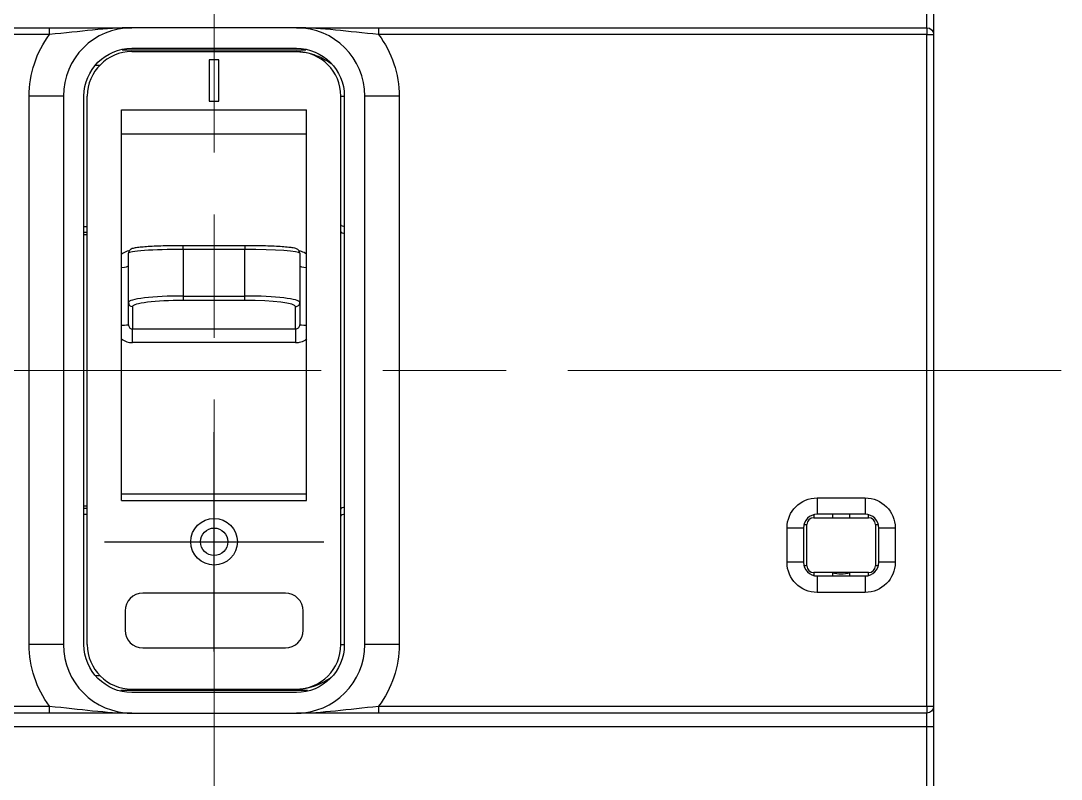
# Model space of a CAD drawing. Header units: millimetres. Extents: x 53 to 177, y 0 to 185.
# Drawn here: x 101.2 to 177.1, y 62.3 to 117.6 of the extents above; entities that cross this region are included whole.
import ezdxf

# ---------------------------------------------------------------- set-up
doc = ezdxf.new("R2010")
doc.units = ezdxf.units.MM
doc.linetypes.add('AM_ISO08W050', pattern=[18, 12, -1.5, 3, -1.5])
doc.linetypes.add('CENTER', pattern=[50.8, 31.75, -6.35, 6.35, -6.35])
doc.layers.add('1', color=2, linetype='Continuous')
doc.layers.add('AM_07_중심선', color=1, linetype='AM_ISO08W050', lineweight=18)

# ---------------------------------------------------------------- blocks, each defined once
blk = doc.blocks.new('250')
at = {"layer": '1', "color": 7, "linetype": 'Continuous'}
for p, q in [((30299.351, 2675.503), (30299.351, 2676.503)), ((30299.851, 2676.503), (30299.851, 2675.003)), ((30195.351, 2675.503), (30235.351, 2675.503)), ((30235.351, 2675.003), (30235.351, 2675.503)), ((30253.351, 2675.503), (30241.351, 2675.503)), ((30259.351, 2675.503), (30259.351, 2675.003)), ((30259.351, 2675.503), (30299.351, 2675.503)), ((30299.351, 2675.503), (30299.351, 2675.003)), ((30235.351, 2675.003), (30195.351, 2675.003)), ((30299.351, 2675.003), (30259.351, 2675.003)), ((30299.351, 2675.003), (30299.851, 2675.003)), ((30299.351, 2626.003), (30299.351, 2675.003)), ((30299.851, 2675.003), (30299.851, 2626.003)), ((30240.649, 2673.881), (30254.054, 2673.881)), ((30241.351, 2674.003), (30253.351, 2674.003)), ((30241.351, 2673.753), (30253.351, 2673.753)), ((30247.001, 2673.153), (30247.001, 2670.153)), ((30247.701, 2673.153), (30247.001, 2673.153)), ((30247.701, 2670.153), (30247.701, 2673.153)), ((30239.006, 2672.753), (30238.679, 2672.753)), ((30236.351, 2670.503), (30233.851, 2670.503)), ((30233.851, 2630.503), (30233.851, 2670.503)), ((30236.351, 2670.503), (30236.351, 2630.503)), ((30237.851, 2630.503), (30237.851, 2670.503)), ((30238.101, 2630.503), (30238.101, 2670.503)), ((30256.601, 2630.503), (30256.601, 2670.503)), ((30256.601, 2670.503), (30256.851, 2670.503)), ((30256.851, 2670.503), (30256.851, 2630.503)), ((30258.351, 2630.503), (30258.351, 2670.503)), ((30260.851, 2670.503), (30258.351, 2670.503)), ((30260.851, 2670.503), (30260.851, 2630.503)), ((30247.001, 2670.153), (30247.701, 2670.153)), ((30240.601, 2641.003), (30240.601, 2669.503)), ((30240.601, 2669.503), (30254.101, 2669.503)), ((30254.101, 2641.003), (30254.101, 2669.503)), ((30240.601, 2667.753), (30254.101, 2667.753)), ((30237.851, 2661.003), (30238.101, 2661.003)), ((30237.851, 2660.591), (30238.101, 2660.591)), ((30238.101, 2660.379), (30237.851, 2660.379)), ((30249.601, 2659.598), (30245.101, 2659.598)), ((30245.101, 2659.326), (30245.101, 2659.598)), ((30249.601, 2659.326), (30245.101, 2659.326)), ((30245.101, 2659.326), (30245.101, 2655.926)), ((30249.601, 2659.598), (30249.601, 2659.326)), ((30249.601, 2655.926), (30249.601, 2659.326)), ((30241.101, 2655.456), (30241.101, 2659.049)), ((30253.601, 2659.049), (30253.601, 2655.456)), ((30241.101, 2653.836), (30241.101, 2655.456)), ((30245.101, 2655.926), (30249.601, 2655.926)), ((30245.101, 2655.926), (30245.101, 2655.6)), ((30249.601, 2655.6), (30245.101, 2655.6)), ((30249.601, 2655.6), (30249.601, 2655.926)), ((30253.601, 2655.456), (30253.601, 2653.836)), ((30241.401, 2655.158), (30241.401, 2653.523)), ((30253.301, 2653.523), (30253.301, 2655.158)), ((30241.401, 2653.523), (30253.301, 2653.523)), ((30241.401, 2652.524), (30241.401, 2653.523)), ((30253.301, 2653.523), (30253.301, 2652.524)), ((30253.301, 2652.524), (30241.401, 2652.524)), ((30240.601, 2641.503), (30254.101, 2641.503)), ((30240.601, 2641.003), (30254.101, 2641.003)), ((30291.351, 2641.203), (30294.851, 2641.203)), ((30291.351, 2641.203), (30291.351, 2640.003)), ((30294.851, 2641.203), (30294.851, 2640.003)), ((30237.851, 2640.627), (30238.101, 2640.627)), ((30238.101, 2640.415), (30237.851, 2640.415)), ((30237.851, 2640.003), (30238.101, 2640.003)), ((30291.101, 2639.971), (30291.101, 2639.753)), ((30291.101, 2639.753), (30295.101, 2639.753)), ((30294.851, 2640.003), (30291.351, 2640.003)), ((30292.469, 2640.003), (30292.469, 2639.753)), ((30293.734, 2639.753), (30293.734, 2640.003)), ((30295.101, 2639.753), (30295.101, 2639.971)), ((30290.351, 2639.003), (30289.151, 2639.003)), ((30289.151, 2636.503), (30289.151, 2639.003)), ((30290.351, 2639.003), (30290.351, 2636.503)), ((30290.383, 2639.253), (30290.601, 2639.253)), ((30290.601, 2636.253), (30290.601, 2639.253)), ((30295.601, 2639.253), (30295.601, 2636.253)), ((30295.601, 2639.253), (30295.819, 2639.253)), ((30295.851, 2636.503), (30295.851, 2639.003)), ((30297.051, 2639.003), (30295.851, 2639.003)), ((30297.051, 2639.003), (30297.051, 2636.503)), ((30290.351, 2636.503), (30289.151, 2636.503)), ((30297.051, 2636.503), (30295.851, 2636.503)), ((30290.601, 2636.253), (30290.383, 2636.253)), ((30295.101, 2635.753), (30291.101, 2635.753)), ((30291.101, 2635.753), (30291.101, 2635.535)), ((30292.469, 2635.751), (30292.469, 2635.503)), ((30293.734, 2635.503), (30293.734, 2635.751)), ((30295.101, 2635.535), (30295.101, 2635.753)), ((30295.819, 2636.253), (30295.601, 2636.253)), ((30291.351, 2635.503), (30291.351, 2634.303)), ((30291.351, 2635.503), (30294.851, 2635.503)), ((30294.851, 2635.503), (30294.851, 2634.303)), ((30252.551, 2634.253), (30242.151, 2634.253)), ((30294.851, 2634.303), (30291.351, 2634.303)), ((30240.851, 2632.953), (30240.851, 2631.553)), ((30253.851, 2631.553), (30253.851, 2632.953)), ((30236.351, 2630.503), (30233.851, 2630.503)), ((30256.601, 2630.503), (30256.851, 2630.503)), ((30260.851, 2630.503), (30258.351, 2630.503)), ((30242.151, 2630.253), (30252.551, 2630.253)), ((30238.679, 2628.253), (30239.006, 2628.253)), ((30241.351, 2627.253), (30253.351, 2627.253)), ((30254.166, 2627.155), (30240.536, 2627.155)), ((30253.351, 2627.003), (30241.351, 2627.003)), ((30195.351, 2626.003), (30235.351, 2626.003)), ((30235.351, 2625.503), (30235.351, 2626.003)), ((30259.351, 2626.003), (30259.351, 2625.503)), ((30259.351, 2626.003), (30299.351, 2626.003)), ((30299.351, 2626.003), (30299.851, 2626.003)), ((30299.351, 2626.003), (30299.351, 2625.503)), ((30299.851, 2626.003), (30299.851, 2624.503)), ((30235.351, 2625.503), (30195.351, 2625.503)), ((30241.351, 2625.503), (30253.351, 2625.503)), ((30299.351, 2625.503), (30259.351, 2625.503)), ((30299.351, 2624.503), (30299.351, 2625.503)), ((30299.351, 2624.503), (30195.351, 2624.503)), ((30299.851, 2624.503), (30299.351, 2624.503)), ((30299.351, 2604.503), (30299.351, 2624.503)), ((30299.851, 2624.503), (30299.851, 2604.503))]:
    blk.add_line(p, q, dxfattribs=at)
at = {"layer": '1', "color": 7, "linetype": 'CENTER'}
for p, q in [((30247.351, 2630.003), (30247.351, 2646.003)), ((30239.351, 2638.003), (30255.351, 2638.003))]:
    blk.add_line(p, q, dxfattribs=at)
at = {"layer": '1', "color": 7, "linetype": 'Continuous'}
for radius in [1.7, 1]:
    blk.add_circle((30247.351, 2638.003), radius, dxfattribs=at)
for centre, radius, start, end in [((30241.351, 2670.503), 5, 90, 180), ((30253.351, 2670.503), 5, 0, 90), ((30241.351, 2670.503), 3.25, 90, 180), ((30253.351, 2670.503), 3.25, 0, 90), ((30291.351, 2639.003), 1, 90, 180), ((30291.101, 2639.253), 0.5, 90, 180), ((30294.851, 2639.003), 1, 0, 90), ((30295.101, 2639.253), 0.5, 0, 90), ((30291.351, 2636.503), 1, 180, 270), ((30294.851, 2636.503), 1, 270, 0), ((30291.101, 2636.253), 0.5, 180, 270), ((30293.101, 2637.753), 2.1, 252.47233, 287.53015), ((30295.101, 2636.253), 0.5, 270, 0), ((30242.151, 2632.953), 1.3, 90, 180), ((30252.551, 2632.953), 1.3, 0, 90), ((30242.151, 2631.553), 1.3, 180, 270), ((30252.551, 2631.553), 1.3, 270, 0), ((30241.351, 2630.503), 5, 180, 270), ((30241.351, 2630.503), 3.25, 180, 270), ((30253.351, 2630.503), 5, 270, 0), ((30253.351, 2630.503), 3.25, 270, 0)]:
    blk.add_arc(centre, radius, start, end, dxfattribs=at)
at = {"layer": '1', "color": 7, "linetype": 'Continuous', "extrusion": (0, 0, -1)}
for centre, radius, start, end in [((-30299.351, 2675.003), 0.5, 90, 180), ((-30241.351, 2670.503), 7.5, 0, 36.8699), ((-30253.351, 2670.503), 7.5, 143.1301, 180), ((-30241.351, 2670.503), 3.5, 0, 90), ((-30253.351, 2670.503), 3.5, 90, 180), ((-30291.351, 2639.003), 2.2, 0, 90), ((-30294.851, 2639.003), 2.2, 90, 180), ((-30291.351, 2636.503), 2.2, 270, 0), ((-30294.851, 2636.503), 2.2, 180, 270), ((-30241.351, 2630.503), 7.5, 323.1301, 0), ((-30241.351, 2630.503), 3.5, 270, 0), ((-30253.351, 2630.503), 3.5, 180, 270), ((-30253.351, 2630.503), 7.5, 180, 216.8699), ((-30299.351, 2626.003), 0.5, 180, 270)]:
    blk.add_arc(centre, radius, start, end, dxfattribs=at)
at = {"layer": '1', "color": 7, "linetype": 'Continuous'}
for centre, major_axis, ratio, start_param, end_param in [((30256.901, 2661.127), (0.3, 0), 0.414214, 3.141593, 4.712389), ((30256.901, 2660.627), (0.3, 0), 0.414214, 3.141593, 4.712389), ((30245.101, 2659.049), (4, 0), 0.069265, 1.570796, 3.141593), ((30249.601, 2659.049), (4, 0), 0.069265, 0, 1.570796), ((30240.101, 2658.136), (-1, 0), 0.147678, 2.094412, 3.141593), ((30254.601, 2658.136), (-1, 0), 0.147678, 0, 1.047181), ((30245.101, 2655.456), (4, 0), 0.117497, 1.570796, 3.141593), ((30241.401, 2655.456), (-0.3, 0), 0.992845, 0, 1.570796), ((30245.101, 2655.158), (3.7, 0), 0.119452, 1.570796, 3.141593), ((30249.601, 2655.456), (4, 0), 0.117497, 0, 1.570796), ((30249.601, 2655.158), (3.7, 0), 0.119452, 0, 1.570796), ((30253.301, 2655.456), (-0.3, 0), 0.992845, 1.570796, 3.141593), ((30240.101, 2653.836), (-1, 0), 0.038804, 2.094411, 3.141593), ((30254.601, 2653.836), (-1, 0), 0.038804, 0, 1.047181), ((30256.901, 2640.379), (0.3, 0), 0.414214, 1.570796, 3.141593), ((30256.901, 2639.879), (0.3, 0), 0.414214, 1.570796, 3.141593)]:
    blk.add_ellipse(centre, major_axis=major_axis, ratio=ratio, start_param=start_param, end_param=end_param, dxfattribs=at)
for points, knots in [([(30241.351, 2675.503), (30240.414, 2675.503), (30239.474, 2675.43), (30237.507, 2675.226), (30236.456, 2675.102), (30235.351, 2675.003)], [0, 0, 0, 0, 0.5, 0.5, 1, 1, 1, 1]), ([(30235.351, 2675.503), (30236.504, 2675.503), (30237.603, 2675.503), (30239.574, 2675.503), (30240.468, 2675.503), (30241.351, 2675.503)], [0, 0, 0, 0, 0.5, 0.5, 1, 1, 1, 1]), ([(30259.351, 2675.003), (30258.246, 2675.102), (30257.196, 2675.226), (30255.228, 2675.43), (30254.288, 2675.503), (30253.351, 2675.503)], [0, 0, 0, 0, 0.5, 0.5, 1, 1, 1, 1]), ([(30253.351, 2675.503), (30254.234, 2675.503), (30255.128, 2675.503), (30257.099, 2675.503), (30258.198, 2675.503), (30259.351, 2675.503)], [0, 0, 0, 0, 0.5, 0.5, 1, 1, 1, 1]), ([(30253.351, 2673.753), (30253.355, 2673.753), (30253.359, 2673.753), (30253.674, 2673.752), (30253.988, 2673.713), (30254.29, 2673.638), (30254.736, 2673.528), (30255.166, 2673.338), (30255.675, 2673.035), (30255.787, 2672.964), (30255.897, 2672.89)], [0, 0, 0, 0, 0.004206, 0.004206, 0.347146, 0.347146, 0.347146, 0.855714, 0.855714, 1, 1, 1, 1]), ([(30241.157, 2659.222), (30241.145, 2659.22), (30241.133, 2659.218), (30240.98, 2659.185), (30240.841, 2659.131), (30240.672, 2659.03), (30240.63, 2659.001), (30240.589, 2658.97)], [0, 0, 0, 0, 0.056318, 0.056318, 0.753269, 0.753269, 1, 1, 1, 1]), ([(30245.101, 2659.598), (30244.971, 2659.598), (30244.596, 2659.597), (30243.979, 2659.588), (30243.291, 2659.568), (30242.673, 2659.54), (30242.147, 2659.503), (30241.732, 2659.459), (30241.471, 2659.413), (30241.328, 2659.369), (30241.206, 2659.299), (30241.117, 2659.178), (30241.103, 2659.09), (30241.101, 2659.049)], [0, 0, 0, 0, 0.064722, 0.188301, 0.312094, 0.436067, 0.560423, 0.685651, 0.813406, 0.896995, 0.94218, 0.97542, 1, 1, 1, 1]), ([(30253.601, 2659.049), (30253.596, 2659.109), (30253.575, 2659.201), (30253.491, 2659.297), (30253.405, 2659.353), (30253.297, 2659.395), (30253.123, 2659.435), (30252.807, 2659.479), (30252.339, 2659.52), (30251.759, 2659.554), (30251.102, 2659.579), (30250.401, 2659.594), (30249.891, 2659.598), (30249.629, 2659.598), (30249.601, 2659.598)], [0, 0, 0, 0, 0.034652, 0.062767, 0.094764, 0.14845, 0.242864, 0.365411, 0.495082, 0.620613, 0.744986, 0.868928, 0.986177, 1, 1, 1, 1]), ([(30254.101, 2658.979), (30253.99, 2659.063), (30253.862, 2659.13), (30253.676, 2659.193), (30253.621, 2659.207), (30253.565, 2659.218)], [0, 0, 0, 0, 0.712114, 0.712114, 1, 1, 1, 1]), ([(30241.101, 2653.836), (30241.101, 2653.812), (30241.104, 2653.789), (30241.116, 2653.732), (30241.13, 2653.699), (30241.165, 2653.64), (30241.188, 2653.613), (30241.24, 2653.57), (30241.27, 2653.552), (30241.334, 2653.529), (30241.368, 2653.523), (30241.401, 2653.523)], [0, 0, 0, 0, 0.146435, 0.146435, 0.366706, 0.366706, 0.58308, 0.58308, 0.793609, 0.793609, 1, 1, 1, 1]), ([(30253.301, 2653.523), (30253.323, 2653.523), (30253.345, 2653.525), (30253.399, 2653.538), (30253.431, 2653.552), (30253.488, 2653.589), (30253.514, 2653.613), (30253.556, 2653.668), (30253.573, 2653.7), (30253.595, 2653.765), (30253.601, 2653.801), (30253.601, 2653.836)], [0, 0, 0, 0, 0.131983, 0.131983, 0.342389, 0.342389, 0.558977, 0.558977, 0.779408, 0.779408, 1, 1, 1, 1]), ([(30240.601, 2652.794), (30240.713, 2652.709), (30240.84, 2652.641), (30241.11, 2652.549), (30241.256, 2652.524), (30241.401, 2652.524)], [0, 0, 0, 0, 0.492544, 0.492544, 1, 1, 1, 1]), ([(30253.301, 2652.524), (30253.395, 2652.524), (30253.489, 2652.534), (30253.723, 2652.585), (30253.862, 2652.64), (30254.03, 2652.742), (30254.073, 2652.772), (30254.113, 2652.804)], [0, 0, 0, 0, 0.320672, 0.320672, 0.822387, 0.822387, 1, 1, 1, 1]), ([(30253.351, 2627.253), (30253.355, 2627.253), (30253.359, 2627.253), (30253.674, 2627.254), (30253.988, 2627.293), (30254.29, 2627.368), (30254.736, 2627.478), (30255.166, 2627.668), (30255.675, 2627.971), (30255.787, 2628.042), (30255.897, 2628.116)], [0, 0, 0, 0, 0.004206, 0.004206, 0.347146, 0.347146, 0.347146, 0.855714, 0.855714, 1, 1, 1, 1]), ([(30235.351, 2626.003), (30236.456, 2625.904), (30237.507, 2625.78), (30239.474, 2625.576), (30240.414, 2625.503), (30241.351, 2625.503)], [0, 0, 0, 0, 0.5, 0.5, 1, 1, 1, 1]), ([(30253.351, 2625.503), (30254.288, 2625.503), (30255.228, 2625.576), (30257.196, 2625.78), (30258.246, 2625.904), (30259.351, 2626.003)], [0, 0, 0, 0, 0.5, 0.5, 1, 1, 1, 1]), ([(30241.351, 2625.503), (30240.468, 2625.503), (30239.574, 2625.503), (30237.603, 2625.503), (30236.504, 2625.503), (30235.351, 2625.503)], [0, 0, 0, 0, 0.5, 0.5, 1, 1, 1, 1]), ([(30259.351, 2625.503), (30258.198, 2625.503), (30257.099, 2625.503), (30255.128, 2625.503), (30254.234, 2625.503), (30253.351, 2625.503)], [0, 0, 0, 0, 0.5, 0.5, 1, 1, 1, 1])]:
    blk.add_open_spline(points, degree=3, knots=knots, dxfattribs=at)
at = {"layer": 'AM_07_중심선', "ltscale": 3}
for p, q in [((30247.351, 2558.385), (30247.351, 2743.877)), ((30309.157, 2650.503), (30184.574, 2650.503))]:
    blk.add_line(p, q, dxfattribs=at)

msp = doc.modelspace()

# ---------------------------------------------------------------- block references
msp.add_blockref('250', (-30132.053, -2558.385))

doc.saveas('drawing.dxf')
